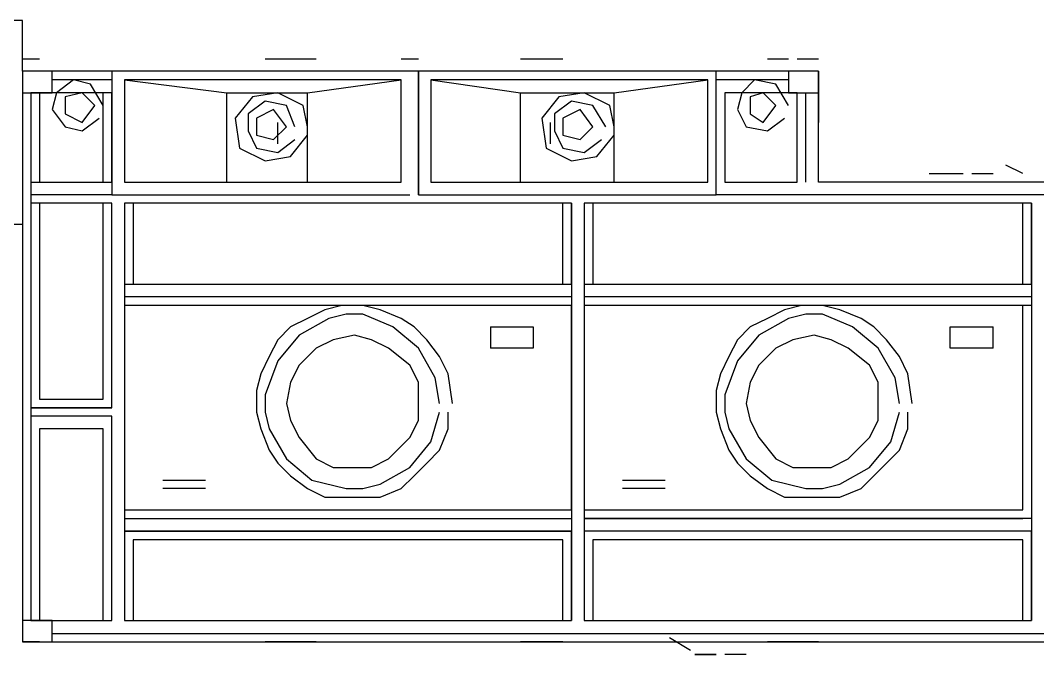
# Model space of a CAD drawing. Header units: millimetres. Extents: x 5 to 415, y 48 to 251.
# Drawn here: x 203.526 to 207.742, y 189.865 to 192.493 of the extents above; entities that cross this region are included whole.
import ezdxf

# ---------------------------------------------------------------- set-up
doc = ezdxf.new("R2010")
doc.units = ezdxf.units.MM
doc.layers.add('P', color=7, linetype='Continuous')

msp = doc.modelspace()

# ---------------------------------------------------------------- linework, layer by layer
at = {"layer": 'P'}
for points in [[(203.535, 192.493), (202.688, 192.493)], [(203.535, 192.282), (203.535, 192.493)], [(203.535, 192.334), (203.606, 192.334)], [(204.541, 192.334), (204.752, 192.334)], [(205.105, 192.334), (205.176, 192.334)], [(205.599, 192.334), (205.775, 192.334)], [(206.622, 192.334), (206.71, 192.334)], [(206.745, 192.334), (206.834, 192.334)], [(203.659, 192.282), (203.535, 192.282)], [(203.535, 192.282), (203.535, 192.193)], [(203.659, 192.193), (203.659, 192.282)], [(206.71, 192.282), (203.659, 192.282)], [(203.906, 192.282), (203.906, 191.77)], [(205.14, 192.282), (203.906, 192.282)], [(205.176, 191.77), (205.176, 192.282)], [(205.176, 192.282), (205.176, 191.77)], [(206.41, 192.282), (205.176, 192.282)], [(206.41, 191.77), (206.41, 192.282)], [(206.834, 192.282), (206.71, 192.282)], [(206.71, 192.282), (206.71, 192.193)], [(206.834, 192.282), (206.834, 192.07)], [(206.834, 192.193), (206.834, 192.282)], [(203.906, 192.246), (203.659, 192.246)], [(203.906, 192.246), (203.659, 192.246)], [(203.906, 192.246), (203.659, 192.246)], [(203.906, 192.246), (203.659, 192.246)], [(203.906, 192.246), (203.659, 192.246)], [(203.747, 192.246), (203.676, 192.193)], [(203.817, 192.229), (203.747, 192.246)], [(203.87, 192.14), (203.817, 192.229)], [(205.105, 192.246), (203.958, 192.246)], [(203.958, 192.246), (203.958, 191.823)], [(203.958, 192.246), (204.382, 192.193)], [(204.717, 192.193), (205.105, 192.246)], [(205.105, 191.823), (205.105, 192.246)], [(206.375, 192.246), (205.228, 192.246)], [(205.228, 192.246), (205.228, 191.823)], [(205.228, 192.246), (205.599, 192.193)], [(205.987, 192.193), (206.375, 192.246)], [(206.375, 191.823), (206.375, 192.246)], [(206.71, 192.246), (206.41, 192.246)], [(206.71, 192.246), (206.41, 192.246)], [(206.71, 192.246), (206.41, 192.246)], [(206.71, 192.246), (206.41, 192.246)], [(206.71, 192.246), (206.41, 192.246)], [(206.569, 192.246), (206.516, 192.193)], [(206.657, 192.229), (206.569, 192.246)], [(206.71, 192.14), (206.657, 192.229)], [(203.535, 192.193), (203.659, 192.193)], [(203.535, 192.193), (203.535, 190.006)], [(203.535, 192.193), (203.535, 190.006)], [(203.57, 192.193), (203.57, 190.006)], [(203.57, 192.193), (203.57, 190.006)], [(203.57, 192.193), (203.57, 190.006)], [(203.57, 192.193), (203.57, 190.006)], [(203.906, 192.193), (203.57, 192.193)], [(203.57, 192.193), (203.57, 191.823)], [(203.694, 192.193), (203.606, 192.193)], [(203.606, 192.193), (203.606, 191.823)], [(203.676, 192.193), (203.659, 192.123)], [(203.782, 192.193), (203.712, 192.176)], [(203.87, 192.193), (203.782, 192.193)], [(203.835, 192.14), (203.782, 192.193)], [(203.87, 191.823), (203.87, 192.193)], [(203.906, 191.823), (203.906, 192.193)], [(204.382, 191.823), (204.382, 192.193)], [(204.382, 192.193), (204.717, 192.193)], [(204.593, 192.193), (204.488, 192.176)], [(204.699, 192.14), (204.593, 192.193)], [(204.717, 191.823), (204.717, 192.193)], [(205.599, 191.823), (205.599, 192.193)], [(205.599, 192.193), (205.987, 192.193)], [(205.863, 192.193), (205.758, 192.176)], [(205.969, 192.14), (205.863, 192.193)], [(205.987, 191.823), (205.987, 192.193)], [(206.745, 192.193), (206.446, 192.193)], [(206.446, 192.193), (206.446, 191.823)], [(206.534, 192.193), (206.446, 192.193)], [(206.446, 192.193), (206.446, 191.823)], [(206.516, 192.193), (206.498, 192.123)], [(206.604, 192.193), (206.551, 192.176)], [(206.657, 192.14), (206.604, 192.193)], [(206.745, 192.193), (206.622, 192.193)], [(206.71, 192.193), (206.834, 192.193)], [(206.745, 191.823), (206.745, 192.193)], [(206.745, 191.823), (206.745, 192.193)], [(206.781, 191.823), (206.781, 192.193)], [(206.781, 191.823), (206.781, 192.193)], [(206.781, 191.823), (206.781, 192.193)], [(206.781, 191.823), (206.781, 192.193)], [(206.781, 191.823), (206.781, 192.193)], [(206.834, 191.823), (206.834, 192.193)], [(203.712, 192.176), (203.712, 192.105)], [(204.488, 192.176), (204.417, 192.088)], [(204.541, 192.158), (204.47, 192.105)], [(204.541, 192.158), (204.47, 192.105)], [(204.629, 192.14), (204.541, 192.158)], [(204.629, 192.14), (204.541, 192.158)], [(205.758, 192.176), (205.687, 192.088)], [(205.811, 192.158), (205.74, 192.105)], [(205.811, 192.158), (205.74, 192.105)], [(205.899, 192.14), (205.811, 192.158)], [(205.899, 192.14), (205.811, 192.158)], [(206.551, 192.176), (206.551, 192.105)], [(203.659, 192.123), (203.712, 192.052)], [(203.712, 192.105), (203.782, 192.07)], [(203.782, 192.07), (203.835, 192.14)], [(204.47, 192.105), (204.47, 192.035)], [(204.47, 192.105), (204.47, 192.035)], [(204.576, 192.123), (204.505, 192.088)], [(204.576, 192.123), (204.505, 192.088)], [(204.576, 192.123), (204.505, 192.088)], [(204.629, 192.052), (204.576, 192.123)], [(204.629, 192.052), (204.576, 192.123)], [(204.629, 192.052), (204.576, 192.123)], [(204.664, 192.052), (204.629, 192.14)], [(204.664, 192.052), (204.629, 192.14)], [(204.717, 192.052), (204.699, 192.14)], [(205.74, 192.105), (205.74, 192.035)], [(205.74, 192.105), (205.74, 192.035)], [(205.846, 192.123), (205.775, 192.088)], [(205.846, 192.123), (205.775, 192.088)], [(205.846, 192.123), (205.775, 192.088)], [(205.899, 192.052), (205.846, 192.123)], [(205.899, 192.052), (205.846, 192.123)], [(205.899, 192.052), (205.846, 192.123)], [(205.952, 192.052), (205.899, 192.14)], [(205.952, 192.052), (205.899, 192.14)], [(205.987, 192.052), (205.969, 192.14)], [(206.498, 192.123), (206.534, 192.052)], [(206.551, 192.105), (206.604, 192.07)], [(206.604, 192.07), (206.657, 192.14)], [(203.782, 192.035), (203.853, 192.088)], [(204.417, 192.088), (204.435, 191.964)], [(204.505, 192.088), (204.505, 192.017)], [(204.505, 192.088), (204.505, 192.017)], [(204.505, 192.088), (204.505, 192.017)], [(204.593, 191.982), (204.593, 192.07)], [(205.687, 192.088), (205.705, 191.964)], [(205.722, 192.07), (205.722, 191.982)], [(205.775, 192.088), (205.775, 192.017)], [(205.775, 192.088), (205.775, 192.017)], [(205.775, 192.088), (205.775, 192.017)], [(206.622, 192.035), (206.693, 192.088)], [(203.712, 192.052), (203.782, 192.035)], [(204.47, 192.035), (204.505, 191.964)], [(204.47, 192.035), (204.505, 191.964)], [(204.505, 192.017), (204.576, 191.999)], [(204.505, 192.017), (204.576, 191.999)], [(204.505, 192.017), (204.576, 191.999)], [(204.576, 191.999), (204.629, 192.052)], [(204.576, 191.999), (204.629, 192.052)], [(204.576, 191.999), (204.629, 192.052)], [(204.646, 191.929), (204.717, 192.017)], [(205.74, 192.035), (205.775, 191.964)], [(205.74, 192.035), (205.775, 191.964)], [(205.775, 192.017), (205.846, 191.999)], [(205.775, 192.017), (205.846, 191.999)], [(205.775, 192.017), (205.846, 191.999)], [(205.846, 191.999), (205.899, 192.052)], [(205.846, 191.999), (205.899, 192.052)], [(205.846, 191.999), (205.899, 192.052)], [(205.916, 191.929), (205.987, 192.017)], [(206.534, 192.052), (206.622, 192.035)], [(204.593, 191.946), (204.664, 191.999)], [(204.593, 191.946), (204.664, 191.999)], [(205.863, 191.946), (205.934, 191.999)], [(205.863, 191.946), (205.934, 191.999)], [(204.435, 191.964), (204.541, 191.911)], [(204.505, 191.964), (204.593, 191.946)], [(204.505, 191.964), (204.593, 191.946)], [(205.705, 191.964), (205.811, 191.911)], [(205.775, 191.964), (205.863, 191.946)], [(205.775, 191.964), (205.863, 191.946)], [(204.541, 191.911), (204.646, 191.929)], [(205.811, 191.911), (205.916, 191.929)], [(207.68, 191.858), (207.61, 191.893)], [(207.68, 191.858), (207.61, 191.893)], [(207.292, 191.858), (207.433, 191.858)], [(207.469, 191.858), (207.557, 191.858)], [(203.57, 191.823), (203.906, 191.823)], [(203.606, 191.823), (203.87, 191.823)], [(203.958, 191.823), (205.105, 191.823)], [(203.958, 191.823), (204.382, 191.823)], [(204.382, 191.823), (204.717, 191.823)], [(204.717, 191.823), (205.105, 191.823)], [(205.228, 191.823), (206.375, 191.823)], [(205.228, 191.823), (205.599, 191.823)], [(205.599, 191.823), (205.987, 191.823)], [(205.987, 191.823), (206.375, 191.823)], [(206.446, 191.823), (206.745, 191.823)], [(206.446, 191.823), (206.745, 191.823)], [(208.015, 191.823), (206.834, 191.823)], [(203.906, 191.77), (203.57, 191.77)], [(203.906, 191.77), (203.57, 191.77)], [(203.906, 191.77), (203.57, 191.77)], [(203.906, 191.77), (203.57, 191.77)], [(203.906, 191.77), (203.57, 191.77)], [(203.906, 191.77), (205.14, 191.77)], [(205.176, 191.77), (206.41, 191.77)], [(208.015, 191.77), (206.41, 191.77)], [(208.015, 191.77), (206.41, 191.77)], [(208.015, 191.77), (206.41, 191.77)], [(208.015, 191.77), (206.41, 191.77)], [(208.015, 191.77), (206.41, 191.77)], [(203.906, 191.735), (203.57, 191.735)], [(203.57, 191.735), (203.57, 190.888)], [(203.87, 191.735), (203.606, 191.735)], [(203.606, 191.735), (203.606, 190.923)], [(203.87, 190.923), (203.87, 191.735)], [(203.906, 190.888), (203.906, 191.735)], [(203.958, 191.735), (203.958, 190.006)], [(203.958, 191.735), (203.958, 190.006)], [(203.958, 191.735), (203.958, 190.006)], [(203.958, 191.735), (203.958, 190.006)], [(203.958, 191.735), (203.958, 190.006)], [(203.958, 191.735), (203.958, 191.4)], [(205.811, 191.735), (203.958, 191.735)], [(205.775, 191.735), (203.994, 191.735)], [(203.994, 191.735), (203.994, 191.4)], [(205.775, 191.4), (205.775, 191.735)], [(205.811, 191.735), (205.811, 190.006)], [(205.811, 191.735), (205.811, 190.006)], [(205.811, 191.735), (205.811, 190.006)], [(205.811, 191.735), (205.811, 190.006)], [(205.811, 191.4), (205.811, 191.735)], [(205.863, 191.735), (205.863, 190.006)], [(205.863, 191.735), (205.863, 191.4)], [(207.716, 191.735), (205.863, 191.735)], [(207.68, 191.735), (205.899, 191.735)], [(205.899, 191.735), (205.899, 191.4)], [(207.68, 191.4), (207.68, 191.735)], [(207.716, 191.735), (207.716, 190.006)], [(207.716, 191.735), (207.716, 190.006)], [(207.716, 191.735), (207.716, 190.006)], [(207.716, 191.735), (207.716, 190.006)], [(207.716, 191.735), (207.716, 190.006)], [(207.716, 191.4), (207.716, 191.735)], [(203.535, 191.647), (202.688, 191.647)], [(203.958, 191.4), (205.811, 191.4)], [(203.994, 191.4), (205.775, 191.4)], [(205.863, 191.4), (207.716, 191.4)], [(205.899, 191.4), (207.68, 191.4)], [(205.811, 191.347), (203.958, 191.347)], [(205.811, 191.347), (203.958, 191.347)], [(205.811, 191.347), (203.958, 191.347)], [(205.811, 191.347), (203.958, 191.347)], [(205.811, 191.347), (203.958, 191.347)], [(207.716, 191.347), (205.863, 191.347)], [(207.716, 191.347), (205.863, 191.347)], [(207.716, 191.347), (205.863, 191.347)], [(207.716, 191.347), (205.863, 191.347)], [(207.716, 191.347), (205.863, 191.347)], [(205.811, 191.311), (203.958, 191.311)], [(203.958, 191.311), (203.958, 190.429)], [(205.811, 191.311), (203.958, 191.311)], [(203.958, 191.311), (203.958, 190.465)], [(205.811, 191.311), (203.958, 191.311)], [(204.858, 191.311), (204.788, 191.294)], [(204.946, 191.311), (204.858, 191.311)], [(205.017, 191.294), (204.946, 191.311)], [(205.811, 191.311), (205.811, 190.429)], [(205.811, 190.465), (205.811, 191.311)], [(207.716, 191.311), (205.863, 191.311)], [(205.863, 191.311), (205.863, 190.429)], [(207.68, 191.311), (205.863, 191.311)], [(205.863, 191.311), (205.863, 190.465)], [(207.68, 191.311), (205.863, 191.311)], [(206.763, 191.311), (206.693, 191.294)], [(206.851, 191.311), (206.763, 191.311)], [(206.922, 191.294), (206.851, 191.311)], [(207.68, 190.465), (207.68, 191.311)], [(207.716, 191.311), (207.716, 190.429)], [(204.717, 191.258), (204.646, 191.223)], [(204.805, 191.258), (204.682, 191.188)], [(204.805, 191.258), (204.682, 191.188)], [(204.788, 191.294), (204.717, 191.258)], [(204.876, 191.276), (204.805, 191.258)], [(204.876, 191.276), (204.805, 191.258)], [(204.946, 191.276), (204.876, 191.276)], [(204.946, 191.276), (204.876, 191.276)], [(205.07, 191.223), (204.946, 191.276)], [(205.07, 191.223), (204.946, 191.276)], [(205.105, 191.258), (205.017, 191.294)], [(205.158, 191.223), (205.105, 191.258)], [(206.622, 191.258), (206.551, 191.223)], [(206.71, 191.258), (206.587, 191.188)], [(206.71, 191.258), (206.587, 191.188)], [(206.693, 191.294), (206.622, 191.258)], [(206.781, 191.276), (206.71, 191.258)], [(206.781, 191.276), (206.71, 191.258)], [(206.851, 191.276), (206.781, 191.276)], [(206.851, 191.276), (206.781, 191.276)], [(206.975, 191.223), (206.851, 191.276)], [(206.975, 191.223), (206.851, 191.276)], [(207.01, 191.258), (206.922, 191.294)], [(207.063, 191.223), (207.01, 191.258)], [(204.646, 191.223), (204.593, 191.17)], [(205.176, 191.135), (205.07, 191.223)], [(205.176, 191.135), (205.07, 191.223)], [(205.211, 191.17), (205.158, 191.223)], [(205.475, 191.223), (205.652, 191.223)], [(205.475, 191.223), (205.475, 191.135)], [(205.652, 191.223), (205.652, 191.135)], [(206.551, 191.223), (206.498, 191.17)], [(207.081, 191.135), (206.975, 191.223)], [(207.081, 191.135), (206.975, 191.223)], [(207.116, 191.17), (207.063, 191.223)], [(207.38, 191.223), (207.557, 191.223)], [(207.38, 191.135), (207.38, 191.223)], [(207.557, 191.135), (207.557, 191.223)], [(204.682, 191.188), (204.593, 191.082)], [(204.682, 191.188), (204.593, 191.082)], [(204.911, 191.188), (204.823, 191.17)], [(204.982, 191.17), (204.911, 191.188)], [(206.587, 191.188), (206.498, 191.082)], [(206.587, 191.188), (206.498, 191.082)], [(206.816, 191.188), (206.728, 191.17)], [(206.887, 191.17), (206.816, 191.188)], [(204.593, 191.17), (204.558, 191.1)], [(204.752, 191.135), (204.682, 191.064)], [(204.823, 191.17), (204.752, 191.135)], [(205.052, 191.135), (204.982, 191.17)], [(205.14, 191.064), (205.052, 191.135)], [(205.246, 191.012), (205.176, 191.135)], [(205.246, 191.012), (205.176, 191.135)], [(205.264, 191.1), (205.211, 191.17)], [(205.652, 191.135), (205.475, 191.135)], [(206.498, 191.17), (206.463, 191.1)], [(206.657, 191.135), (206.587, 191.064)], [(206.728, 191.17), (206.657, 191.135)], [(206.957, 191.135), (206.887, 191.17)], [(207.045, 191.064), (206.957, 191.135)], [(207.151, 191.012), (207.081, 191.135)], [(207.151, 191.012), (207.081, 191.135)], [(207.169, 191.1), (207.116, 191.17)], [(207.557, 191.135), (207.38, 191.135)], [(204.558, 191.1), (204.523, 191.029)], [(205.299, 191.029), (205.264, 191.1)], [(206.463, 191.1), (206.428, 191.029)], [(207.204, 191.029), (207.169, 191.1)], [(204.593, 191.082), (204.541, 190.941)], [(204.593, 191.082), (204.541, 190.941)], [(204.682, 191.064), (204.646, 190.994)], [(205.176, 190.994), (205.14, 191.064)], [(206.498, 191.082), (206.446, 190.941)], [(206.498, 191.082), (206.446, 190.941)], [(206.587, 191.064), (206.551, 190.994)], [(207.081, 190.994), (207.045, 191.064)], [(204.523, 191.029), (204.505, 190.959)], [(205.264, 190.906), (205.246, 191.012)], [(205.264, 190.906), (205.246, 191.012)], [(205.317, 190.906), (205.299, 191.029)], [(206.428, 191.029), (206.41, 190.959)], [(207.169, 190.906), (207.151, 191.012)], [(207.169, 190.906), (207.151, 191.012)], [(207.222, 190.906), (207.204, 191.029)], [(204.646, 190.994), (204.629, 190.906)], [(205.176, 190.906), (205.176, 190.994)], [(206.551, 190.994), (206.534, 190.906)], [(207.081, 190.906), (207.081, 190.994)], [(203.606, 190.923), (203.87, 190.923)], [(204.505, 190.959), (204.505, 190.87)], [(204.541, 190.941), (204.541, 190.87)], [(204.541, 190.941), (204.541, 190.87)], [(206.41, 190.959), (206.41, 190.87)], [(206.446, 190.941), (206.446, 190.87)], [(206.446, 190.941), (206.446, 190.87)], [(203.906, 190.888), (203.57, 190.888)], [(203.906, 190.888), (203.57, 190.888)], [(203.906, 190.888), (203.57, 190.888)], [(203.906, 190.888), (203.57, 190.888)], [(203.906, 190.888), (203.57, 190.888)], [(203.57, 190.888), (203.906, 190.888)], [(204.629, 190.906), (204.646, 190.835)], [(205.176, 190.835), (205.176, 190.906)], [(206.534, 190.906), (206.551, 190.835)], [(207.081, 190.835), (207.081, 190.906)], [(203.57, 190.853), (203.57, 190.006)], [(203.906, 190.853), (203.57, 190.853)], [(203.906, 190.006), (203.906, 190.853)], [(204.505, 190.87), (204.523, 190.8)], [(204.541, 190.87), (204.558, 190.8)], [(204.541, 190.87), (204.558, 190.8)], [(205.228, 190.747), (205.264, 190.87)], [(205.228, 190.747), (205.264, 190.87)], [(205.299, 190.8), (205.299, 190.87)], [(206.41, 190.87), (206.428, 190.8)], [(206.446, 190.87), (206.463, 190.8)], [(206.446, 190.87), (206.463, 190.8)], [(207.133, 190.747), (207.169, 190.87)], [(207.133, 190.747), (207.169, 190.87)], [(207.204, 190.8), (207.204, 190.87)], [(203.87, 190.8), (203.606, 190.8)], [(203.606, 190.8), (203.606, 190.006)], [(203.87, 190.006), (203.87, 190.8)], [(204.523, 190.8), (204.558, 190.712)], [(204.558, 190.8), (204.629, 190.676)], [(204.558, 190.8), (204.629, 190.676)], [(204.646, 190.835), (204.682, 190.765)], [(205.14, 190.765), (205.176, 190.835)], [(205.264, 190.712), (205.299, 190.8)], [(206.428, 190.8), (206.463, 190.712)], [(206.463, 190.8), (206.534, 190.676)], [(206.463, 190.8), (206.534, 190.676)], [(206.551, 190.835), (206.587, 190.765)], [(207.045, 190.765), (207.081, 190.835)], [(207.169, 190.712), (207.204, 190.8)], [(204.682, 190.765), (204.752, 190.676)], [(205.052, 190.676), (205.14, 190.765)], [(206.587, 190.765), (206.657, 190.676)], [(206.957, 190.676), (207.045, 190.765)], [(204.558, 190.712), (204.593, 190.659)], [(205.14, 190.641), (205.228, 190.747)], [(205.14, 190.641), (205.228, 190.747)], [(205.211, 190.659), (205.264, 190.712)], [(206.463, 190.712), (206.498, 190.659)], [(207.045, 190.641), (207.133, 190.747)], [(207.045, 190.641), (207.133, 190.747)], [(207.116, 190.659), (207.169, 190.712)], [(204.629, 190.676), (204.735, 190.588)], [(204.629, 190.676), (204.735, 190.588)], [(204.752, 190.676), (204.823, 190.641)], [(204.982, 190.641), (205.052, 190.676)], [(206.534, 190.676), (206.64, 190.588)], [(206.534, 190.676), (206.64, 190.588)], [(206.657, 190.676), (206.728, 190.641)], [(206.887, 190.641), (206.957, 190.676)], [(204.593, 190.659), (204.646, 190.606)], [(204.823, 190.641), (204.911, 190.641)], [(204.911, 190.641), (204.982, 190.641)], [(205.017, 190.571), (205.14, 190.641)], [(205.017, 190.571), (205.14, 190.641)], [(205.158, 190.606), (205.211, 190.659)], [(206.498, 190.659), (206.551, 190.606)], [(206.728, 190.641), (206.816, 190.641)], [(206.816, 190.641), (206.887, 190.641)], [(206.922, 190.571), (207.045, 190.641)], [(206.922, 190.571), (207.045, 190.641)], [(207.063, 190.606), (207.116, 190.659)], [(204.117, 190.588), (204.294, 190.588)], [(204.646, 190.606), (204.717, 190.553)], [(204.735, 190.588), (204.876, 190.553)], [(204.735, 190.588), (204.876, 190.553)], [(205.105, 190.553), (205.158, 190.606)], [(206.022, 190.588), (206.199, 190.588)], [(206.551, 190.606), (206.622, 190.553)], [(206.64, 190.588), (206.781, 190.553)], [(206.64, 190.588), (206.781, 190.553)], [(207.01, 190.553), (207.063, 190.606)], [(204.294, 190.553), (204.117, 190.553)], [(204.717, 190.553), (204.788, 190.518)], [(204.876, 190.553), (204.946, 190.553)], [(204.876, 190.553), (204.946, 190.553)], [(204.946, 190.553), (205.017, 190.571)], [(204.946, 190.553), (205.017, 190.571)], [(205.017, 190.518), (205.105, 190.553)], [(206.199, 190.553), (206.022, 190.553)], [(206.622, 190.553), (206.693, 190.518)], [(206.781, 190.553), (206.851, 190.553)], [(206.781, 190.553), (206.851, 190.553)], [(206.851, 190.553), (206.922, 190.571)], [(206.851, 190.553), (206.922, 190.571)], [(206.922, 190.518), (207.01, 190.553)], [(204.788, 190.518), (204.858, 190.518)], [(204.858, 190.518), (204.946, 190.518)], [(204.946, 190.518), (205.017, 190.518)], [(206.693, 190.518), (206.763, 190.518)], [(206.763, 190.518), (206.851, 190.518)], [(206.851, 190.518), (206.922, 190.518)], [(203.958, 190.465), (205.811, 190.465)], [(205.863, 190.465), (207.68, 190.465)], [(203.958, 190.429), (205.811, 190.429)], [(203.958, 190.429), (205.811, 190.429)], [(207.716, 190.429), (205.863, 190.429)], [(205.863, 190.429), (207.68, 190.429)], [(203.958, 190.377), (205.811, 190.377)], [(203.958, 190.377), (205.811, 190.377)], [(203.958, 190.377), (205.811, 190.377)], [(203.958, 190.377), (205.811, 190.377)], [(203.958, 190.377), (205.811, 190.377)], [(203.958, 190.377), (203.958, 190.006)], [(205.811, 190.377), (203.958, 190.377)], [(205.811, 190.006), (205.811, 190.377)], [(207.716, 190.377), (205.863, 190.377)], [(205.863, 190.377), (205.863, 190.006)], [(207.716, 190.377), (205.863, 190.377)], [(207.716, 190.377), (205.863, 190.377)], [(207.716, 190.377), (205.863, 190.377)], [(207.716, 190.377), (205.863, 190.377)], [(207.716, 190.377), (205.863, 190.377)], [(207.716, 190.006), (207.716, 190.377)], [(205.775, 190.341), (203.994, 190.341)], [(203.994, 190.341), (203.994, 190.006)], [(205.775, 190.006), (205.775, 190.341)], [(207.68, 190.341), (205.899, 190.341)], [(205.899, 190.341), (205.899, 190.006)], [(207.68, 190.006), (207.68, 190.341)], [(203.659, 190.006), (203.535, 190.006)], [(203.535, 190.006), (203.535, 189.918)], [(203.57, 190.006), (203.906, 190.006)], [(203.606, 190.006), (203.87, 190.006)], [(203.659, 189.918), (203.659, 190.006)], [(203.958, 190.006), (205.811, 190.006)], [(203.994, 190.006), (205.775, 190.006)], [(205.863, 190.006), (207.716, 190.006)], [(205.899, 190.006), (207.68, 190.006)], [(203.659, 189.953), (208.015, 189.953)], [(203.659, 189.953), (208.015, 189.953)], [(203.659, 189.953), (208.015, 189.953)], [(203.659, 189.953), (208.015, 189.953)], [(203.659, 189.953), (208.015, 189.953)], [(203.606, 189.918), (203.535, 189.918)], [(203.535, 189.918), (203.659, 189.918)], [(203.659, 189.918), (208.015, 189.918)], [(204.752, 189.918), (204.541, 189.918)], [(205.775, 189.918), (205.599, 189.918)], [(206.216, 189.936), (206.304, 189.883)], [(206.216, 189.936), (206.304, 189.883)], [(206.834, 189.918), (206.622, 189.918)], [(206.41, 189.865), (206.322, 189.865)], [(206.322, 189.865), (206.41, 189.865)], [(206.534, 189.865), (206.446, 189.865)]]:
    msp.add_lwpolyline(points, dxfattribs=at)

doc.saveas('drawing.dxf')
